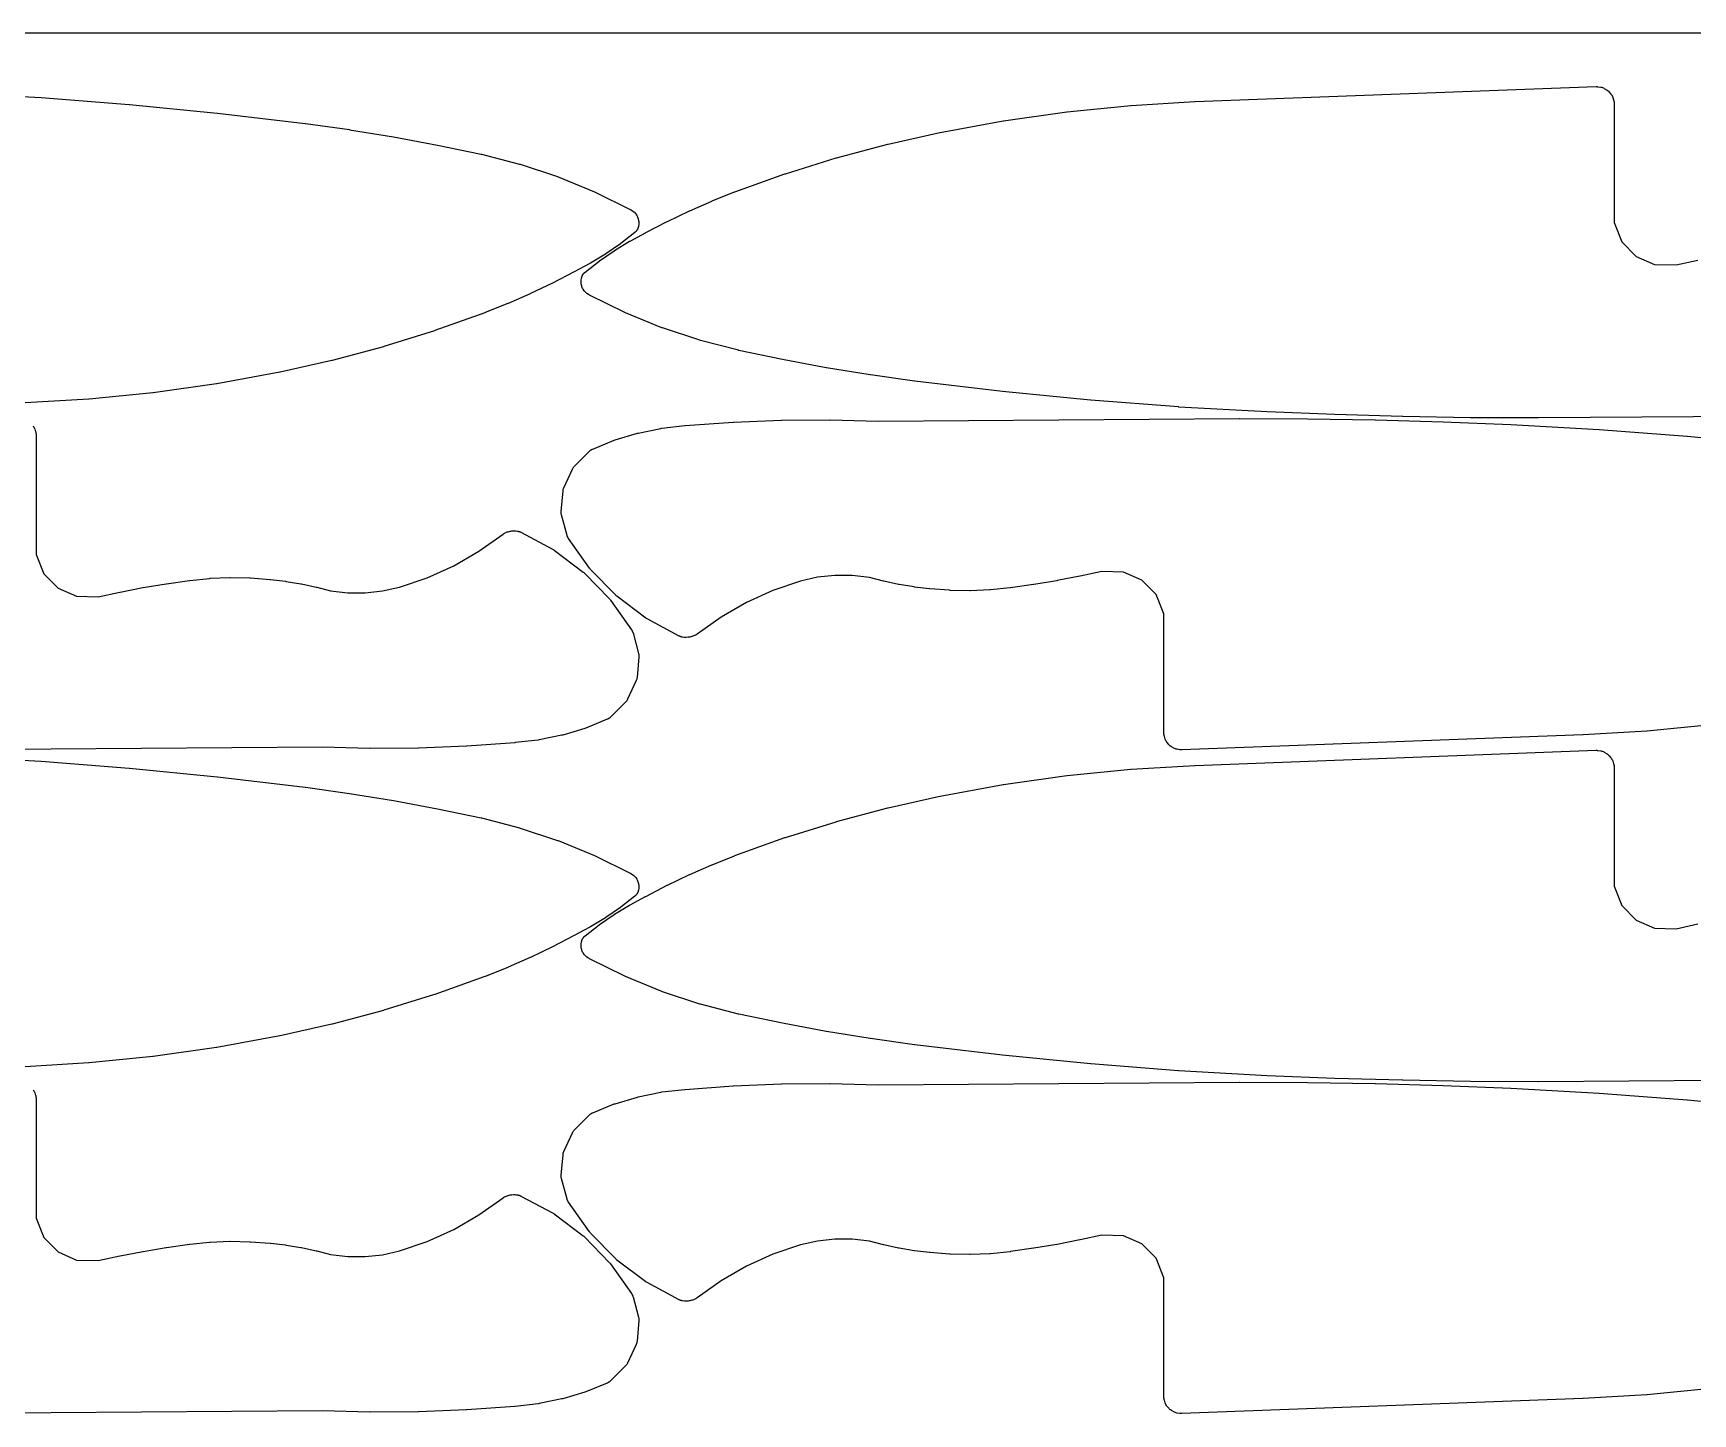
# Model space of a CAD drawing. Header units: metres. Extents: x 0 to 3000, y 0 to 1240.
# Drawn here: x 1471.6 to 1806.1, y 961.7 to 1240 of the extents above; entities that cross this region are included whole.
import ezdxf

# ---------------------------------------------------------------- set-up
doc = ezdxf.new("R2010")
doc.units = ezdxf.units.M

msp = doc.modelspace()

# ---------------------------------------------------------------- linework, layer by layer
at = {"color": 7}
msp.add_lwpolyline([(0, 0), (3000, 0), (3000, 1240), (0, 1240), (0, 0)], close=True, dxfattribs=at)
at = {"color": 1}
for points in [[(1455.41, 1228.01), (1473.18, 1227.02), (1473.22, 1227.02), (1490.95, 1225.65), (1490.99, 1225.65), (1508.7, 1223.91), (1508.74, 1223.91), (1526.41, 1221.81), (1526.43, 1221.81), (1526.45, 1221.81), (1535.32, 1220.56), (1535.36, 1220.55), (1544.2, 1219.11), (1544.24, 1219.1), (1553.05, 1217.46), (1553.09, 1217.45), (1561.86, 1215.61), (1561.9, 1215.6), (1561.94, 1215.59), (1569.61, 1213.62), (1569.75, 1213.58), (1577.25, 1211.08), (1577.38, 1211.04), (1584.7, 1208.03), (1584.83, 1207.97), (1591.93, 1204.47), (1591.95, 1204.46), (1591.97, 1204.45), (1592.03, 1204.41), (1592.1, 1204.37), (1592.12, 1204.36), (1592.14, 1204.35), (1592.46, 1204.13), (1592.62, 1204.02), (1592.77, 1203.89), (1592.9, 1203.75), (1593.02, 1203.59), (1593.23, 1203.28), (1593.33, 1203.12), (1593.41, 1202.95), (1593.48, 1202.77), (1593.53, 1202.59), (1593.61, 1202.22), (1593.65, 1202.03), (1593.66, 1201.84), (1593.66, 1201.64), (1593.63, 1201.45), (1593.57, 1201.06), (1593.56, 1201.01), (1593.55, 1200.96), (1593.53, 1200.92), (1593.52, 1200.87), (1593.51, 1200.82), (1593.49, 1200.77), (1593.48, 1200.73), (1593.46, 1200.69), (1593.44, 1200.64), (1593.42, 1200.59), (1593.4, 1200.55), (1593.38, 1200.51), (1593.36, 1200.46), (1593.34, 1200.41), (1593.31, 1200.38), (1593.29, 1200.34), (1593.26, 1200.29), (1593.23, 1200.25), (1593.2, 1200.21), (1593.18, 1200.17), (1593.14, 1200.14), (1593.11, 1200.09), (1593.08, 1200.06), (1593.05, 1200.03), (1593.01, 1199.99), (1592.97, 1199.95), (1592.94, 1199.92), (1592.91, 1199.89), (1592.86, 1199.86), (1592.83, 1199.82), (1590.02, 1197.64), (1589.93, 1197.57), (1587, 1195.54), (1586.91, 1195.48), (1583.88, 1193.63), (1583.78, 1193.57), (1580.64, 1191.89), (1580.63, 1191.88), (1580.61, 1191.87), (1576.28, 1189.63), (1576.22, 1189.6), (1571.82, 1187.5), (1571.76, 1187.47), (1567.29, 1185.51), (1567.23, 1185.49), (1562.7, 1183.67), (1562.66, 1183.66), (1562.63, 1183.65), (1552.56, 1180.04), (1552.48, 1180.01), (1542.27, 1176.83), (1542.19, 1176.8), (1531.86, 1174.04), (1531.78, 1174.02), (1521.34, 1171.68), (1521.31, 1171.67), (1521.27, 1171.67), (1508.6, 1169.33), (1508.52, 1169.32), (1495.78, 1167.51), (1495.7, 1167.5), (1482.89, 1166.23), (1482.8, 1166.22), (1469.95, 1165.47)], [(1847.81, 1162.96), (1774.93, 1162.44), (1774.92, 1162.44), (1774.91, 1162.44), (1761.26, 1162.5), (1761.24, 1162.5), (1747.6, 1162.72), (1747.57, 1162.72), (1733.94, 1163.11), (1733.91, 1163.11), (1720.28, 1163.66), (1720.26, 1163.66), (1720.25, 1163.66), (1702.49, 1164.65), (1702.44, 1164.66), (1684.71, 1166.02), (1684.67, 1166.03), (1666.96, 1167.76), (1666.92, 1167.76), (1649.25, 1169.86), (1649.23, 1169.86), (1649.21, 1169.87), (1640.34, 1171.11), (1640.3, 1171.12), (1631.46, 1172.56), (1631.42, 1172.57), (1622.61, 1174.21), (1622.57, 1174.22), (1613.81, 1176.06), (1613.76, 1176.07), (1613.72, 1176.08), (1606.05, 1178.05), (1605.91, 1178.09), (1598.41, 1180.59), (1598.28, 1180.64), (1590.96, 1183.64), (1590.84, 1183.7), (1583.73, 1187.2), (1583.71, 1187.22), (1583.69, 1187.23), (1583.63, 1187.26), (1583.56, 1187.3), (1583.54, 1187.31), (1583.52, 1187.32), (1583.2, 1187.54), (1583.04, 1187.65), (1582.9, 1187.78), (1582.76, 1187.92), (1582.64, 1188.08), (1582.43, 1188.39), (1582.33, 1188.55), (1582.25, 1188.72), (1582.18, 1188.9), (1582.13, 1189.08), (1582.05, 1189.45), (1582.01, 1189.64), (1582, 1189.84), (1582, 1190.03), (1582.03, 1190.23), (1582.09, 1190.61), (1582.11, 1190.66), (1582.11, 1190.71), (1582.13, 1190.75), (1582.14, 1190.8), (1582.15, 1190.85), (1582.17, 1190.9), (1582.18, 1190.94), (1582.2, 1190.99), (1582.22, 1191.03), (1582.24, 1191.08), (1582.26, 1191.12), (1582.28, 1191.17), (1582.3, 1191.21), (1582.33, 1191.26), (1582.35, 1191.3), (1582.37, 1191.34), (1582.4, 1191.38), (1582.43, 1191.42), (1582.46, 1191.46), (1582.49, 1191.5), (1582.52, 1191.54), (1582.55, 1191.58), (1582.58, 1191.61), (1582.61, 1191.65), (1582.65, 1191.68), (1582.69, 1191.72), (1582.72, 1191.75), (1582.76, 1191.78), (1582.8, 1191.81), (1582.84, 1191.85), (1585.64, 1194.04), (1585.73, 1194.1), (1588.66, 1196.13), (1588.75, 1196.19), (1591.78, 1198.05), (1591.88, 1198.1), (1595.02, 1199.79), (1595.03, 1199.79), (1595.05, 1199.8), (1599.38, 1202.04), (1599.44, 1202.07), (1603.84, 1204.17), (1603.9, 1204.2), (1608.37, 1206.16), (1608.43, 1206.18), (1612.96, 1208), (1613, 1208.01), (1613.03, 1208.03), (1623.1, 1211.63), (1623.18, 1211.66), (1633.39, 1214.85), (1633.47, 1214.87), (1643.8, 1217.63), (1643.88, 1217.65), (1654.32, 1219.99), (1654.35, 1220), (1654.39, 1220.01), (1667.06, 1222.34), (1667.14, 1222.35), (1679.88, 1224.16), (1679.97, 1224.17), (1692.77, 1225.45), (1692.86, 1225.45), (1705.71, 1226.2), (1705.73, 1226.2), (1705.75, 1226.2), (1786.58, 1229.23), (1786.67, 1229.23), (1786.76, 1229.23), (1786.77, 1229.23), (1786.77, 1229.23), (1786.86, 1229.22), (1786.95, 1229.21), (1787.51, 1229.13), (1787.69, 1229.09), (1787.87, 1229.04), (1788.04, 1228.97), (1788.21, 1228.88), (1788.67, 1228.61), (1788.83, 1228.51), (1788.97, 1228.4), (1789.1, 1228.28), (1789.23, 1228.14), (1789.57, 1227.72), (1789.68, 1227.57), (1789.77, 1227.41), (1789.86, 1227.25), (1789.92, 1227.07), (1790.09, 1226.54), (1790.1, 1226.52), (1790.1, 1226.51), (1790.12, 1226.43), (1790.14, 1226.35), (1790.15, 1226.33), (1790.15, 1226.32), (1790.16, 1226.24), (1790.18, 1226.16), (1790.18, 1226.14), (1790.18, 1226.12), (1790.18, 1226.04), (1790.19, 1225.96), (1790.19, 1225.94), (1790.19, 1225.93), (1790.19, 1201.84), (1791.77, 1197.92), (1791.77, 1197.92), (1794.62, 1195.02), (1798.33, 1193.39), (1802.71, 1193.29), (1807.07, 1194.24)], [(1471.57, 1160.83), (1471.68, 1160.68), (1471.77, 1160.52), (1471.86, 1160.35), (1471.92, 1160.18), (1472.09, 1159.65), (1472.1, 1159.63), (1472.1, 1159.62), (1472.12, 1159.54), (1472.14, 1159.46), (1472.15, 1159.44), (1472.15, 1159.43), (1472.16, 1159.34), (1472.18, 1159.26), (1472.18, 1159.25), (1472.18, 1159.23), (1472.18, 1159.15), (1472.19, 1159.07), (1472.19, 1159.05), (1472.19, 1159.03), (1472.19, 1134.95), (1473.77, 1131.03), (1473.77, 1131.03), (1476.62, 1128.13), (1480.33, 1126.5), (1484.71, 1126.4), (1489.07, 1127.34), (1489.11, 1127.35), (1493.72, 1128.24), (1493.77, 1128.25), (1498.4, 1129.03), (1498.44, 1129.03), (1503.09, 1129.7), (1503.13, 1129.71), (1503.17, 1129.71), (1507.12, 1130.11), (1507.24, 1130.12), (1511.2, 1130.28), (1511.32, 1130.28), (1515.28, 1130.2), (1515.4, 1130.19), (1519.35, 1129.87), (1519.38, 1129.87), (1519.41, 1129.87), (1522.44, 1129.53), (1522.55, 1129.51), (1525.55, 1129.02), (1525.66, 1129), (1528.63, 1128.36), (1528.73, 1128.33), (1531.53, 1127.57), (1534.99, 1127.18), (1538.51, 1127.18), (1542, 1127.57), (1545.45, 1128.35), (1551, 1130.24), (1556.34, 1132.66), (1561.42, 1135.58), (1566.28, 1139.04), (1566.36, 1139.09), (1566.44, 1139.14), (1566.44, 1139.14), (1566.45, 1139.14), (1566.53, 1139.18), (1566.61, 1139.23), (1566.97, 1139.39), (1567.14, 1139.46), (1567.32, 1139.51), (1567.7, 1139.61), (1567.88, 1139.64), (1568.06, 1139.66), (1568.45, 1139.68), (1568.64, 1139.68), (1568.83, 1139.67), (1569.21, 1139.62), (1569.28, 1139.61), (1569.35, 1139.6), (1569.38, 1139.59), (1569.41, 1139.58), (1569.47, 1139.56), (1569.54, 1139.55), (1569.57, 1139.54), (1569.6, 1139.53), (1569.66, 1139.5), (1569.72, 1139.48), (1569.75, 1139.47), (1569.78, 1139.46), (1569.84, 1139.43), (1569.9, 1139.4), (1576.36, 1135.94), (1576.49, 1135.86), (1576.62, 1135.77), (1582.44, 1131.39), (1582.56, 1131.29), (1582.67, 1131.18), (1587.74, 1125.96), (1587.85, 1125.84), (1587.94, 1125.72), (1592.18, 1119.74), (1592.21, 1119.69), (1592.24, 1119.64), (1592.26, 1119.61), (1592.28, 1119.57), (1592.31, 1119.52), (1592.34, 1119.47), (1592.35, 1119.43), (1592.37, 1119.4), (1592.39, 1119.34), (1592.42, 1119.29), (1592.43, 1119.25), (1592.44, 1119.21), (1592.46, 1119.16), (1592.48, 1119.11), (1593.59, 1114.99), (1593.63, 1114.82), (1593.65, 1114.64), (1593.66, 1114.47), (1593.65, 1114.29), (1593.29, 1110.16), (1593.27, 1109.99), (1593.23, 1109.82), (1593.18, 1109.66), (1593.11, 1109.5), (1591.38, 1105.74), (1591.3, 1105.58), (1591.2, 1105.43), (1591.09, 1105.29), (1590.98, 1105.16), (1587.96, 1102.15), (1587.96, 1102.14), (1587.95, 1102.14), (1587.88, 1102.08), (1587.82, 1102.02), (1587.81, 1102.01), (1587.81, 1102.01), (1587.73, 1101.95), (1587.66, 1101.9), (1587.65, 1101.9), (1587.65, 1101.89), (1587.57, 1101.85), (1587.49, 1101.8), (1587.48, 1101.8), (1587.48, 1101.79), (1587.4, 1101.75), (1587.31, 1101.71), (1587.31, 1101.71), (1587.3, 1101.71), (1582.96, 1099.94), (1582.78, 1099.88), (1578.31, 1098.53), (1578.13, 1098.48), (1573.55, 1097.54), (1573.37, 1097.51), (1568.71, 1097), (1568.67, 1096.99), (1568.64, 1096.99), (1558.99, 1096.27), (1558.92, 1096.27), (1549.25, 1095.88), (1549.19, 1095.88), (1539.52, 1095.81), (1539.45, 1095.81), (1529.81, 1096.07), (1456.93, 1095.55)], [(1809.7, 1100.61), (1796.89, 1099.33), (1796.8, 1099.33), (1783.95, 1098.58), (1783.93, 1098.58), (1783.91, 1098.58), (1703.08, 1095.55), (1702.99, 1095.55), (1702.9, 1095.55), (1702.89, 1095.55), (1702.89, 1095.55), (1702.8, 1095.56), (1702.71, 1095.57), (1702.15, 1095.65), (1701.97, 1095.69), (1701.79, 1095.74), (1701.62, 1095.81), (1701.46, 1095.9), (1700.99, 1096.17), (1700.83, 1096.27), (1700.69, 1096.38), (1700.56, 1096.5), (1700.43, 1096.64), (1700.09, 1097.06), (1699.98, 1097.21), (1699.89, 1097.37), (1699.81, 1097.53), (1699.74, 1097.71), (1699.57, 1098.24), (1699.56, 1098.26), (1699.56, 1098.27), (1699.54, 1098.35), (1699.52, 1098.43), (1699.52, 1098.45), (1699.51, 1098.46), (1699.5, 1098.54), (1699.49, 1098.62), (1699.48, 1098.64), (1699.48, 1098.66), (1699.48, 1098.74), (1699.47, 1098.82), (1699.47, 1098.83), (1699.47, 1098.85), (1699.47, 1122.94), (1697.89, 1126.86), (1697.89, 1126.86), (1695.05, 1129.76), (1691.33, 1131.39), (1686.95, 1131.49), (1682.59, 1130.54), (1682.55, 1130.53), (1677.94, 1129.65), (1677.89, 1129.64), (1673.26, 1128.86), (1673.22, 1128.85), (1668.57, 1128.19), (1668.53, 1128.18), (1668.49, 1128.17), (1664.54, 1127.78), (1664.42, 1127.77), (1660.46, 1127.61), (1660.34, 1127.61), (1656.38, 1127.69), (1656.26, 1127.7), (1652.31, 1128.02), (1652.28, 1128.02), (1652.25, 1128.02), (1649.22, 1128.36), (1649.11, 1128.37), (1646.11, 1128.86), (1646.01, 1128.88), (1643.03, 1129.53), (1642.93, 1129.55), (1640.13, 1130.31), (1636.67, 1130.71), (1633.15, 1130.71), (1629.66, 1130.32), (1626.21, 1129.54), (1620.66, 1127.65), (1615.32, 1125.23), (1610.24, 1122.31), (1605.38, 1118.85), (1605.3, 1118.8), (1605.22, 1118.75), (1605.22, 1118.75), (1605.21, 1118.74), (1605.13, 1118.7), (1605.05, 1118.66), (1604.69, 1118.5), (1604.52, 1118.43), (1604.34, 1118.37), (1603.96, 1118.28), (1603.78, 1118.24), (1603.6, 1118.23), (1603.21, 1118.2), (1603.02, 1118.2), (1602.83, 1118.22), (1602.45, 1118.27), (1602.38, 1118.28), (1602.32, 1118.29), (1602.28, 1118.3), (1602.25, 1118.3), (1602.19, 1118.32), (1602.13, 1118.34), (1602.1, 1118.35), (1602.06, 1118.36), (1602, 1118.38), (1601.94, 1118.4), (1601.91, 1118.42), (1601.88, 1118.43), (1601.82, 1118.46), (1601.76, 1118.49), (1595.3, 1121.95), (1595.17, 1122.03), (1595.04, 1122.11), (1589.22, 1126.5), (1589.11, 1126.6), (1588.99, 1126.7), (1583.92, 1131.93), (1583.81, 1132.05), (1583.72, 1132.17), (1579.48, 1138.15), (1579.45, 1138.2), (1579.42, 1138.24), (1579.4, 1138.28), (1579.38, 1138.31), (1579.35, 1138.36), (1579.32, 1138.41), (1579.31, 1138.45), (1579.29, 1138.49), (1579.27, 1138.54), (1579.25, 1138.59), (1579.23, 1138.63), (1579.22, 1138.67), (1579.2, 1138.73), (1579.19, 1138.78), (1578.07, 1142.9), (1578.03, 1143.07), (1578.01, 1143.24), (1578, 1143.42), (1578.01, 1143.59), (1578.37, 1147.72), (1578.39, 1147.89), (1578.43, 1148.06), (1578.48, 1148.23), (1578.55, 1148.39), (1580.28, 1152.15), (1580.37, 1152.3), (1580.46, 1152.45), (1580.57, 1152.59), (1580.68, 1152.72), (1583.7, 1155.74), (1583.7, 1155.74), (1583.71, 1155.75), (1583.78, 1155.81), (1583.84, 1155.87), (1583.85, 1155.87), (1583.86, 1155.88), (1583.93, 1155.93), (1584, 1155.99), (1584.01, 1155.99), (1584.01, 1156), (1584.09, 1156.04), (1584.17, 1156.09), (1584.18, 1156.09), (1584.18, 1156.09), (1584.27, 1156.13), (1584.35, 1156.17), (1584.35, 1156.17), (1584.36, 1156.18), (1588.7, 1157.94), (1588.88, 1158), (1593.35, 1159.36), (1593.53, 1159.4), (1598.11, 1160.34), (1598.29, 1160.37), (1602.95, 1160.89), (1602.99, 1160.89), (1603.02, 1160.9), (1612.67, 1161.61), (1612.74, 1161.62), (1622.41, 1162.01), (1622.47, 1162.01), (1632.15, 1162.08), (1632.21, 1162.07), (1641.85, 1161.82), (1714.73, 1162.34), (1714.74, 1162.34), (1714.75, 1162.34), (1728.4, 1162.28), (1728.42, 1162.28), (1742.06, 1162.06), (1742.09, 1162.06), (1755.72, 1161.67), (1755.75, 1161.67), (1769.38, 1161.12), (1769.4, 1161.12), (1769.41, 1161.12), (1787.18, 1160.13), (1787.22, 1160.12), (1804.95, 1158.76), (1804.99, 1158.75), (1822.7, 1157.02)], [(1455.41, 1094.23), (1473.18, 1093.23), (1473.22, 1093.23), (1490.95, 1091.86), (1490.99, 1091.86), (1508.7, 1090.13), (1508.74, 1090.12), (1526.41, 1088.03), (1526.43, 1088.02), (1526.45, 1088.02), (1535.32, 1086.77), (1535.36, 1086.77), (1544.2, 1085.32), (1544.24, 1085.31), (1553.05, 1083.67), (1553.09, 1083.66), (1561.86, 1081.83), (1561.9, 1081.82), (1561.94, 1081.81), (1569.61, 1079.83), (1569.75, 1079.79), (1577.25, 1077.3), (1577.38, 1077.25), (1584.7, 1074.24), (1584.83, 1074.19), (1591.93, 1070.68), (1591.95, 1070.67), (1591.97, 1070.66), (1592.03, 1070.62), (1592.1, 1070.59), (1592.12, 1070.57), (1592.14, 1070.56), (1592.46, 1070.35), (1592.62, 1070.23), (1592.77, 1070.11), (1592.9, 1069.96), (1593.02, 1069.81), (1593.23, 1069.5), (1593.33, 1069.34), (1593.41, 1069.16), (1593.48, 1068.99), (1593.53, 1068.8), (1593.61, 1068.44), (1593.65, 1068.24), (1593.66, 1068.05), (1593.66, 1067.85), (1593.63, 1067.66), (1593.57, 1067.28), (1593.56, 1067.23), (1593.55, 1067.18), (1593.53, 1067.13), (1593.52, 1067.09), (1593.51, 1067.04), (1593.49, 1066.99), (1593.48, 1066.94), (1593.46, 1066.9), (1593.44, 1066.85), (1593.42, 1066.8), (1593.4, 1066.76), (1593.38, 1066.72), (1593.36, 1066.68), (1593.34, 1066.63), (1593.31, 1066.59), (1593.29, 1066.55), (1593.26, 1066.51), (1593.23, 1066.46), (1593.2, 1066.43), (1593.18, 1066.39), (1593.14, 1066.35), (1593.11, 1066.31), (1593.08, 1066.28), (1593.05, 1066.24), (1593.01, 1066.2), (1592.97, 1066.17), (1592.94, 1066.14), (1592.91, 1066.1), (1592.86, 1066.07), (1592.83, 1066.04), (1590.02, 1063.85), (1589.93, 1063.78), (1587, 1061.76), (1586.91, 1061.7), (1583.88, 1059.84), (1583.78, 1059.78), (1580.64, 1058.1), (1580.63, 1058.09), (1580.61, 1058.09), (1576.28, 1055.84), (1576.22, 1055.82), (1571.82, 1053.71), (1571.76, 1053.69), (1567.29, 1051.73), (1567.23, 1051.7), (1562.7, 1049.89), (1562.66, 1049.88), (1562.63, 1049.86), (1552.56, 1046.25), (1552.48, 1046.23), (1542.27, 1043.04), (1542.19, 1043.02), (1531.86, 1040.25), (1531.78, 1040.23), (1521.34, 1037.9), (1521.31, 1037.89), (1521.27, 1037.88), (1508.6, 1035.55), (1508.52, 1035.53), (1495.78, 1033.73), (1495.7, 1033.72), (1482.89, 1032.44), (1482.8, 1032.43), (1469.95, 1031.68)], [(1847.81, 1029.18), (1774.93, 1028.65), (1774.92, 1028.65), (1774.91, 1028.65), (1761.26, 1028.71), (1761.24, 1028.71), (1747.6, 1028.93), (1747.57, 1028.93), (1733.94, 1029.32), (1733.91, 1029.32), (1720.28, 1029.87), (1720.26, 1029.87), (1720.25, 1029.87), (1702.49, 1030.87), (1702.44, 1030.87), (1684.71, 1032.24), (1684.67, 1032.24), (1666.96, 1033.97), (1666.92, 1033.98), (1649.25, 1036.07), (1649.23, 1036.08), (1649.21, 1036.08), (1640.34, 1037.33), (1640.3, 1037.33), (1631.46, 1038.78), (1631.42, 1038.79), (1622.61, 1040.43), (1622.57, 1040.44), (1613.81, 1042.27), (1613.76, 1042.28), (1613.72, 1042.29), (1606.05, 1044.27), (1605.91, 1044.31), (1598.41, 1046.8), (1598.28, 1046.85), (1590.96, 1049.86), (1590.84, 1049.91), (1583.73, 1053.42), (1583.71, 1053.43), (1583.69, 1053.44), (1583.63, 1053.48), (1583.56, 1053.51), (1583.54, 1053.53), (1583.52, 1053.54), (1583.2, 1053.75), (1583.04, 1053.87), (1582.9, 1054), (1582.76, 1054.14), (1582.64, 1054.29), (1582.43, 1054.6), (1582.33, 1054.77), (1582.25, 1054.94), (1582.18, 1055.11), (1582.13, 1055.3), (1582.05, 1055.66), (1582.01, 1055.86), (1582, 1056.05), (1582, 1056.25), (1582.03, 1056.44), (1582.09, 1056.82), (1582.11, 1056.87), (1582.11, 1056.92), (1582.13, 1056.97), (1582.14, 1057.01), (1582.15, 1057.06), (1582.17, 1057.11), (1582.18, 1057.16), (1582.2, 1057.2), (1582.22, 1057.25), (1582.24, 1057.3), (1582.26, 1057.34), (1582.28, 1057.38), (1582.3, 1057.43), (1582.33, 1057.47), (1582.35, 1057.51), (1582.37, 1057.55), (1582.4, 1057.59), (1582.43, 1057.64), (1582.46, 1057.67), (1582.49, 1057.71), (1582.52, 1057.75), (1582.55, 1057.79), (1582.58, 1057.83), (1582.61, 1057.86), (1582.65, 1057.9), (1582.69, 1057.93), (1582.72, 1057.96), (1582.76, 1058), (1582.8, 1058.03), (1582.84, 1058.06), (1585.64, 1060.25), (1585.73, 1060.32), (1588.66, 1062.34), (1588.75, 1062.4), (1591.78, 1064.26), (1591.88, 1064.32), (1595.02, 1066), (1595.03, 1066.01), (1595.05, 1066.01), (1599.38, 1068.26), (1599.44, 1068.28), (1603.84, 1070.39), (1603.9, 1070.41), (1608.37, 1072.37), (1608.43, 1072.4), (1612.96, 1074.21), (1613, 1074.22), (1613.03, 1074.24), (1623.1, 1077.85), (1623.18, 1077.87), (1633.39, 1081.06), (1633.47, 1081.08), (1643.8, 1083.85), (1643.88, 1083.87), (1654.32, 1086.21), (1654.35, 1086.21), (1654.39, 1086.22), (1667.06, 1088.55), (1667.14, 1088.57), (1679.88, 1090.37), (1679.97, 1090.38), (1692.77, 1091.66), (1692.86, 1091.67), (1705.71, 1092.42), (1705.73, 1092.42), (1705.75, 1092.42), (1786.58, 1095.45), (1786.67, 1095.45), (1786.76, 1095.45), (1786.77, 1095.44), (1786.77, 1095.44), (1786.86, 1095.43), (1786.95, 1095.43), (1787.51, 1095.34), (1787.69, 1095.31), (1787.87, 1095.25), (1788.04, 1095.18), (1788.21, 1095.1), (1788.67, 1094.83), (1788.83, 1094.73), (1788.97, 1094.62), (1789.1, 1094.49), (1789.23, 1094.36), (1789.57, 1093.94), (1789.68, 1093.79), (1789.77, 1093.63), (1789.86, 1093.46), (1789.92, 1093.29), (1790.09, 1092.75), (1790.1, 1092.74), (1790.1, 1092.72), (1790.12, 1092.64), (1790.14, 1092.56), (1790.15, 1092.55), (1790.15, 1092.53), (1790.16, 1092.45), (1790.18, 1092.37), (1790.18, 1092.35), (1790.18, 1092.34), (1790.18, 1092.26), (1790.19, 1092.18), (1790.19, 1092.16), (1790.19, 1092.14), (1790.19, 1068.05), (1791.77, 1064.14), (1791.77, 1064.14), (1794.62, 1061.24), (1798.33, 1059.6), (1802.71, 1059.5), (1807.07, 1060.45)], [(1471.57, 1027.04), (1471.68, 1026.89), (1471.77, 1026.74), (1471.86, 1026.57), (1471.92, 1026.39), (1472.09, 1025.86), (1472.1, 1025.85), (1472.1, 1025.83), (1472.12, 1025.75), (1472.14, 1025.67), (1472.15, 1025.66), (1472.15, 1025.64), (1472.16, 1025.56), (1472.18, 1025.48), (1472.18, 1025.46), (1472.18, 1025.45), (1472.18, 1025.36), (1472.19, 1025.28), (1472.19, 1025.27), (1472.19, 1025.25), (1472.19, 1001.16), (1473.77, 997.24), (1473.77, 997.24), (1476.62, 994.34), (1480.33, 992.71), (1484.71, 992.61), (1489.07, 993.56), (1489.11, 993.57), (1493.72, 994.45), (1493.77, 994.46), (1498.4, 995.24), (1498.44, 995.25), (1503.09, 995.92), (1503.13, 995.92), (1503.17, 995.93), (1507.12, 996.32), (1507.24, 996.33), (1511.2, 996.49), (1511.32, 996.49), (1515.28, 996.41), (1515.4, 996.41), (1519.35, 996.08), (1519.38, 996.08), (1519.41, 996.08), (1522.44, 995.74), (1522.55, 995.73), (1525.55, 995.24), (1525.66, 995.22), (1528.63, 994.57), (1528.73, 994.55), (1531.53, 993.79), (1534.99, 993.39), (1538.51, 993.39), (1542, 993.78), (1545.45, 994.56), (1551, 996.45), (1556.34, 998.87), (1561.42, 1001.79), (1566.28, 1005.25), (1566.36, 1005.3), (1566.44, 1005.35), (1566.44, 1005.35), (1566.45, 1005.36), (1566.53, 1005.4), (1566.61, 1005.44), (1566.97, 1005.6), (1567.14, 1005.67), (1567.32, 1005.73), (1567.7, 1005.82), (1567.88, 1005.86), (1568.06, 1005.88), (1568.45, 1005.9), (1568.64, 1005.9), (1568.83, 1005.88), (1569.21, 1005.83), (1569.28, 1005.82), (1569.35, 1005.81), (1569.38, 1005.8), (1569.41, 1005.8), (1569.47, 1005.78), (1569.54, 1005.76), (1569.57, 1005.75), (1569.6, 1005.74), (1569.66, 1005.72), (1569.72, 1005.7), (1569.75, 1005.68), (1569.78, 1005.67), (1569.84, 1005.64), (1569.9, 1005.61), (1576.36, 1002.15), (1576.49, 1002.07), (1576.62, 1001.99), (1582.44, 997.6), (1582.56, 997.5), (1582.67, 997.4), (1587.74, 992.17), (1587.85, 992.05), (1587.94, 991.93), (1592.18, 985.95), (1592.21, 985.9), (1592.24, 985.86), (1592.26, 985.82), (1592.28, 985.79), (1592.31, 985.74), (1592.34, 985.69), (1592.35, 985.65), (1592.37, 985.61), (1592.39, 985.56), (1592.42, 985.51), (1592.43, 985.47), (1592.44, 985.43), (1592.46, 985.37), (1592.48, 985.32), (1593.59, 981.2), (1593.63, 981.03), (1593.65, 980.86), (1593.66, 980.68), (1593.65, 980.51), (1593.29, 976.38), (1593.27, 976.21), (1593.23, 976.04), (1593.18, 975.87), (1593.11, 975.71), (1591.38, 971.95), (1591.3, 971.8), (1591.2, 971.65), (1591.09, 971.51), (1590.98, 971.38), (1587.96, 968.36), (1587.96, 968.36), (1587.95, 968.35), (1587.88, 968.29), (1587.82, 968.23), (1587.81, 968.23), (1587.81, 968.22), (1587.73, 968.17), (1587.66, 968.11), (1587.65, 968.11), (1587.65, 968.11), (1587.57, 968.06), (1587.49, 968.01), (1587.48, 968.01), (1587.48, 968.01), (1587.4, 967.97), (1587.31, 967.93), (1587.31, 967.93), (1587.3, 967.92), (1582.96, 966.16), (1582.78, 966.1), (1578.31, 964.74), (1578.13, 964.7), (1573.55, 963.76), (1573.37, 963.73), (1568.71, 963.21), (1568.67, 963.21), (1568.64, 963.2), (1558.99, 962.49), (1558.92, 962.48), (1549.25, 962.09), (1549.19, 962.09), (1539.52, 962.03), (1539.45, 962.03), (1529.81, 962.28), (1456.93, 961.76)], [(1809.7, 966.82), (1796.89, 965.55), (1796.8, 965.54), (1783.95, 964.79), (1783.93, 964.79), (1783.91, 964.79), (1703.08, 961.76), (1702.99, 961.76), (1702.9, 961.76), (1702.89, 961.76), (1702.89, 961.76), (1702.8, 961.77), (1702.71, 961.78), (1702.15, 961.87), (1701.97, 961.9), (1701.79, 961.96), (1701.62, 962.03), (1701.46, 962.11), (1700.99, 962.38), (1700.83, 962.48), (1700.69, 962.59), (1700.56, 962.72), (1700.43, 962.85), (1700.09, 963.27), (1699.98, 963.42), (1699.89, 963.58), (1699.81, 963.75), (1699.74, 963.92), (1699.57, 964.45), (1699.56, 964.47), (1699.56, 964.49), (1699.54, 964.56), (1699.52, 964.64), (1699.52, 964.66), (1699.51, 964.68), (1699.5, 964.76), (1699.49, 964.84), (1699.48, 964.85), (1699.48, 964.87), (1699.48, 964.95), (1699.47, 965.03), (1699.47, 965.05), (1699.47, 965.07), (1699.47, 989.15), (1697.89, 993.07), (1697.89, 993.07), (1695.05, 995.97), (1691.33, 997.6), (1686.95, 997.7), (1682.59, 996.76), (1682.55, 996.75), (1677.94, 995.86), (1677.89, 995.85), (1673.26, 995.07), (1673.22, 995.07), (1668.57, 994.4), (1668.53, 994.4), (1668.49, 994.39), (1664.54, 993.99), (1664.42, 993.98), (1660.46, 993.82), (1660.34, 993.82), (1656.38, 993.9), (1656.26, 993.91), (1652.31, 994.23), (1652.28, 994.23), (1652.25, 994.24), (1649.22, 994.57), (1649.11, 994.59), (1646.11, 995.08), (1646.01, 995.1), (1643.03, 995.74), (1642.93, 995.77), (1640.13, 996.53), (1636.67, 996.92), (1633.15, 996.92), (1629.66, 996.53), (1626.21, 995.75), (1620.66, 993.86), (1615.32, 991.45), (1610.24, 988.53), (1605.38, 985.06), (1605.3, 985.01), (1605.22, 984.97), (1605.22, 984.96), (1605.21, 984.96), (1605.13, 984.92), (1605.05, 984.87), (1604.69, 984.71), (1604.52, 984.64), (1604.34, 984.59), (1603.96, 984.49), (1603.78, 984.46), (1603.6, 984.44), (1603.21, 984.42), (1603.02, 984.42), (1602.83, 984.43), (1602.45, 984.48), (1602.38, 984.49), (1602.32, 984.5), (1602.28, 984.51), (1602.25, 984.52), (1602.19, 984.54), (1602.13, 984.55), (1602.1, 984.56), (1602.06, 984.57), (1602, 984.6), (1601.94, 984.62), (1601.91, 984.63), (1601.88, 984.64), (1601.82, 984.67), (1601.76, 984.7), (1595.3, 988.16), (1595.17, 988.24), (1595.04, 988.33), (1589.22, 992.71), (1589.11, 992.81), (1588.99, 992.92), (1583.92, 998.15), (1583.81, 998.26), (1583.72, 998.38), (1579.48, 1004.36), (1579.45, 1004.41), (1579.42, 1004.46), (1579.4, 1004.49), (1579.38, 1004.53), (1579.35, 1004.58), (1579.32, 1004.63), (1579.31, 1004.67), (1579.29, 1004.7), (1579.27, 1004.76), (1579.25, 1004.81), (1579.23, 1004.85), (1579.22, 1004.89), (1579.2, 1004.94), (1579.19, 1005), (1578.07, 1009.11), (1578.03, 1009.28), (1578.01, 1009.46), (1578, 1009.63), (1578.01, 1009.81), (1578.37, 1013.94), (1578.39, 1014.11), (1578.43, 1014.28), (1578.48, 1014.44), (1578.55, 1014.6), (1580.28, 1018.36), (1580.37, 1018.52), (1580.46, 1018.67), (1580.57, 1018.81), (1580.68, 1018.94), (1583.7, 1021.95), (1583.7, 1021.96), (1583.71, 1021.96), (1583.78, 1022.02), (1583.84, 1022.08), (1583.85, 1022.09), (1583.86, 1022.09), (1583.93, 1022.15), (1584, 1022.2), (1584.01, 1022.21), (1584.01, 1022.21), (1584.09, 1022.26), (1584.17, 1022.3), (1584.18, 1022.31), (1584.18, 1022.31), (1584.27, 1022.35), (1584.35, 1022.39), (1584.35, 1022.39), (1584.36, 1022.39), (1588.7, 1024.16), (1588.88, 1024.22), (1593.35, 1025.57), (1593.53, 1025.62), (1598.11, 1026.56), (1598.29, 1026.59), (1602.95, 1027.1), (1602.99, 1027.11), (1603.02, 1027.11), (1612.67, 1027.83), (1612.74, 1027.83), (1622.41, 1028.22), (1622.47, 1028.22), (1632.15, 1028.29), (1632.21, 1028.29), (1641.85, 1028.03), (1714.73, 1028.55), (1714.74, 1028.55), (1714.75, 1028.55), (1728.4, 1028.5), (1728.42, 1028.5), (1742.06, 1028.27), (1742.09, 1028.27), (1755.72, 1027.89), (1755.75, 1027.89), (1769.38, 1027.34), (1769.4, 1027.34), (1769.41, 1027.34), (1787.18, 1026.34), (1787.22, 1026.34), (1804.95, 1024.97), (1804.99, 1024.97), (1822.7, 1023.24)]]:
    msp.add_lwpolyline(points, dxfattribs=at)

doc.saveas('drawing.dxf')
